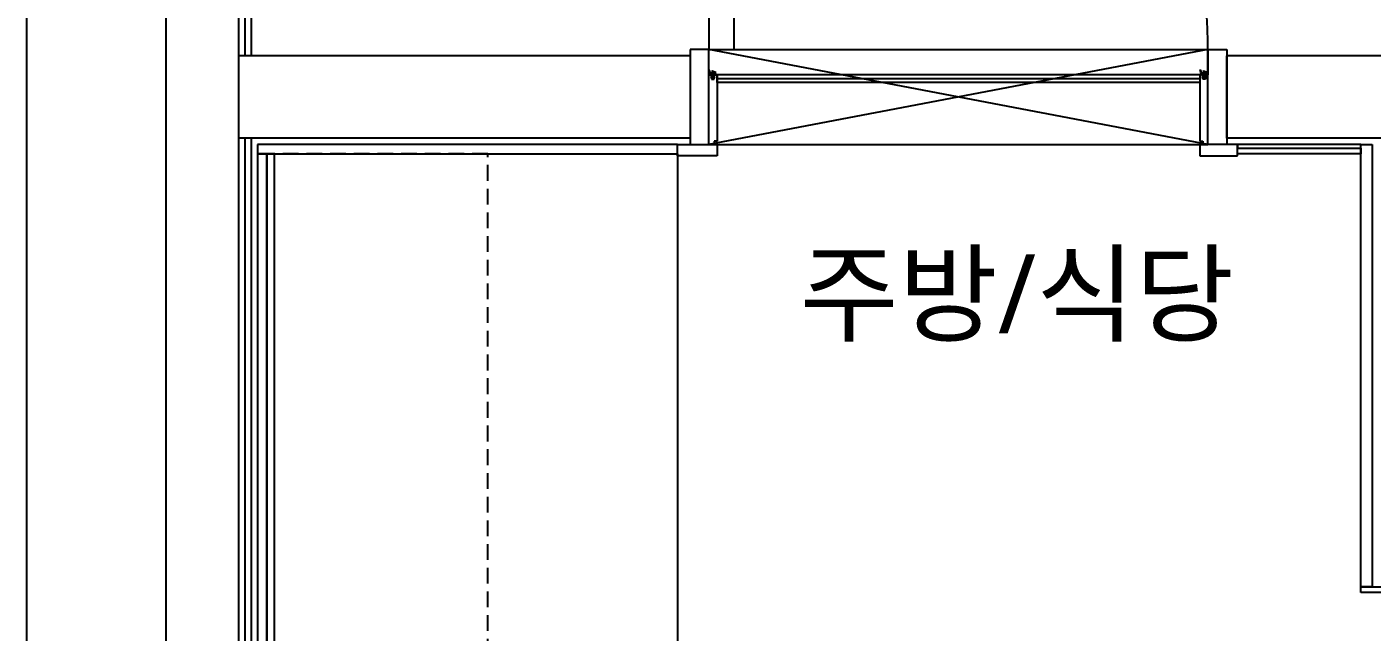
# Model space of a CAD drawing. Header units: millimetres. Extents: x -33000 to 294000, y 0 to 42408.
# Drawn here: x 49606 to 51736, y 14798 to 15756 of the extents above; entities that cross this region are included whole.
import ezdxf
from ezdxf.enums import TextEntityAlignment as Align

# ---------------------------------------------------------------- set-up
doc = ezdxf.new("R2010")
doc.units = ezdxf.units.MM
doc.header["$LTSCALE"] = 50
doc.linetypes.add('( Hidden )', pattern=[0.375, 0.25, -0.125])
doc.linetypes.add('DASHDOTX2', pattern=[2, 1, -0.5, 0, -0.5])
doc.layers.add('arch', color=8, linetype='Continuous')
doc.layers.add('실명', color=9, linetype='Continuous')
doc.styles.add('FORTELINE', font='malgun.ttf')

msp = doc.modelspace()

# ---------------------------------------------------------------- linework, layer by layer
at = {"layer": 'arch', "linetype": 'Continuous', "ltscale": 4}
for p, q in [((50686.2, 16509.6), (50686.2, 15719.6)), ((50726.2, 15719.6), (50726.2, 16509.6)), ((50656.2, 15719.6), (50656.2, 15569.6)), ((50686.2, 15719.6), (50656.2, 15719.6)), ((50686.2, 15719.6), (50726.2, 15719.6)), ((50686.2, 15569.6), (50686.2, 15719.6)), ((51476.2, 15569.6), (51476.2, 15719.6)), ((51476.2, 15719.6), (51506.2, 15719.6)), ((51506.2, 15719.6), (51506.2, 15569.6)), ((50685.7, 15687.2), (50686.3, 15687.6)), ((50686.2, 15569.6), (50686.2, 15679.6)), ((50686.2, 15679.6), (50690.2, 15679.6)), ((50687.8, 15683.1), (50688.1, 15683.4)), ((50687.9, 15682.6), (50688.1, 15682.9)), ((50688.1, 15683.4), (50688.5, 15683.4)), ((50688.1, 15682.9), (50688.5, 15682.9)), ((50688.5, 15682.9), (50689.7, 15681.8)), ((50689.7, 15677.6), (50689.7, 15678.1)), ((50689.7, 15678.1), (50691.5, 15676.9)), ((50691.5, 15676.4), (50689.7, 15677.6)), ((50690.2, 15679.6), (50690.2, 15672.6)), ((50690.8, 15685.3), (50691.2, 15685.9)), ((50693.1, 15684.2), (50690.8, 15685.3)), ((50691.2, 15685.9), (50697.1, 15684.1)), ((50691.5, 15676.9), (50691.5, 15680)), ((50693, 15680), (50693, 15676.9)), ((50693, 15676.9), (50694.7, 15678.1)), ((50694.7, 15677.6), (50693, 15676.4)), ((50693.1, 15682.5), (50693.1, 15684.2)), ((50693.4, 15681.6), (50693.6, 15681.7)), ((50693.6, 15681.7), (50693.6, 15684.3)), ((50693.6, 15684.3), (50695.6, 15683.5)), ((50694.2, 15672.6), (50694.2, 15679.6)), ((50694.2, 15679.6), (50699.2, 15679.6)), ((50695.6, 15683.5), (50694.3, 15682.4)), ((50694.3, 15682.4), (50696.5, 15681)), ((50694.7, 15678.1), (50694.7, 15677.6)), ((50697.1, 15684.1), (50695.1, 15682.4)), ((50695.1, 15682.4), (50697.2, 15680.9)), ((50696.5, 15681), (50696.5, 15680.6)), ((50697.2, 15680.9), (50697.2, 15679.6)), ((50699.2, 15679.6), (50699.2, 15574.6)), ((51468.2, 15679.6), (51463.2, 15679.6)), ((51463.2, 15679.6), (51463.2, 15574.6)), ((51463.7, 15687.2), (51464.3, 15687.6)), ((51465.8, 15683.1), (51466.1, 15683.4)), ((51465.9, 15682.6), (51466.1, 15682.9)), ((51466.1, 15683.4), (51466.5, 15683.4)), ((51466.1, 15682.9), (51466.5, 15682.9)), ((51466.5, 15682.9), (51467.7, 15681.8)), ((51467.7, 15677.6), (51467.7, 15678.1)), ((51467.7, 15678.1), (51469.5, 15676.9)), ((51469.5, 15676.4), (51467.7, 15677.6)), ((51468.2, 15672.6), (51468.2, 15679.6)), ((51468.8, 15685.3), (51469.2, 15685.9)), ((51471.1, 15684.2), (51468.8, 15685.3)), ((51469.2, 15685.9), (51475.1, 15684.1)), ((51469.5, 15676.9), (51469.5, 15680)), ((51471, 15680), (51471, 15676.9)), ((51471, 15676.9), (51472.7, 15678.1)), ((51472.7, 15677.6), (51471, 15676.4)), ((51471.1, 15682.5), (51471.1, 15684.2)), ((51471.4, 15681.6), (51471.6, 15681.7)), ((51471.6, 15681.7), (51471.6, 15684.3)), ((51471.6, 15684.3), (51473.6, 15683.5)), ((51476.2, 15679.6), (51472.2, 15679.6)), ((51472.2, 15679.6), (51472.2, 15672.6)), ((51473.6, 15683.5), (51472.3, 15682.4)), ((51472.3, 15682.4), (51474.5, 15681)), ((51472.7, 15678.1), (51472.7, 15677.6)), ((51475.1, 15684.1), (51473.1, 15682.4)), ((51473.1, 15682.4), (51475.2, 15680.9)), ((51474.5, 15681), (51474.5, 15680.6)), ((51475.2, 15680.9), (51475.2, 15679.6)), ((51476.2, 15569.6), (51476.2, 15679.6)), ((50689.7, 15675.6), (50689.7, 15676.1)), ((50689.7, 15676.1), (50691.5, 15674.9)), ((50692.2, 15673.6), (50689.7, 15675.6)), ((50690.2, 15672.6), (50694.2, 15672.6)), ((50691.5, 15674.9), (50691.5, 15676.4)), ((50694.7, 15675.6), (50692.2, 15673.6)), ((50693, 15676.4), (50693, 15674.9)), ((50693, 15674.9), (50694.7, 15676.1)), ((50694.7, 15676.1), (50694.7, 15675.6)), ((51467.7, 15675.6), (51467.7, 15676.1)), ((51467.7, 15676.1), (51469.5, 15674.9)), ((51470.2, 15673.6), (51467.7, 15675.6)), ((51472.2, 15672.6), (51468.2, 15672.6)), ((51469.5, 15674.9), (51469.5, 15676.4)), ((51472.7, 15675.6), (51470.2, 15673.6)), ((51471, 15676.4), (51471, 15674.9)), ((51471, 15674.9), (51472.7, 15676.1)), ((51472.7, 15676.1), (51472.7, 15675.6)), ((50699.2, 15574.6), (50694.2, 15574.6)), ((50694.2, 15574.6), (50694.2, 15569.6)), ((51463.2, 15574.6), (51468.2, 15574.6)), ((51468.2, 15574.6), (51468.2, 15569.6)), ((50636.2, 15569.6), (50699.2, 15569.6)), ((50636.2, 15551.6), (50636.2, 15569.6)), ((50699.2, 15551.6), (50636.2, 15551.6)), ((50656.2, 15569.6), (50686.2, 15569.6)), ((50694.2, 15569.6), (50686.2, 15569.6)), ((50699.2, 15569.6), (50699.2, 15551.6)), ((51523.2, 15569.6), (51463.2, 15569.6)), ((51463.2, 15569.6), (51463.2, 15551.6)), ((51463.2, 15551.6), (51523.2, 15551.6)), ((51468.2, 15569.6), (51476.2, 15569.6)), ((51506.2, 15569.6), (51476.2, 15569.6)), ((51523.2, 15551.6), (51523.2, 15569.6))]:
    msp.add_line(p, q, dxfattribs=at)
at = {"layer": 'arch'}
for p, q in [((49606.2, 14634.6), (49606.2, 15919.6)), ((49826.2, 15919.6), (49826.2, 14634.6)), ((49941.2, 15919.6), (49941.2, 14619.6)), ((49951.2, 15919.6), (49951.2, 15709.6)), ((49961.2, 15919.6), (49961.2, 15709.6)), ((50686.2, 15679.6), (50686.2, 15719.6)), ((51476.2, 15569.6), (50686.2, 15719.6)), ((50686.2, 15719.6), (51476.2, 15719.6)), ((51476.2, 15719.6), (50686.2, 15569.6)), ((51476.2, 15719.6), (51476.2, 15679.6)), ((50656.2, 15709.6), (49941.2, 15709.6)), ((50656.2, 15709.6), (50656.2, 15579.6)), ((52586.2, 15709.6), (51506.2, 15709.6)), ((51506.2, 15579.6), (51506.2, 15709.6)), ((50699.2, 15679.6), (50686.2, 15679.6)), ((50699.2, 15667.6), (50699.2, 15679.6)), ((51463.2, 15679.6), (50699.2, 15679.6)), ((51476.2, 15679.6), (51463.2, 15679.6)), ((51463.2, 15679.6), (51463.2, 15667.6)), ((51463.2, 15673.6), (50699.2, 15673.6)), ((51463.2, 15667.6), (50699.2, 15667.6)), ((50656.2, 15579.6), (49941.2, 15579.6)), ((49951.2, 15579.6), (49951.2, 14634.6)), ((49961.2, 15579.6), (49961.2, 14634.6)), ((52696.2, 15579.6), (51506.2, 15579.6)), ((50636.2, 15569.6), (49971.2, 15569.6)), ((49971.2, 15569.6), (49971.2, 15554.6)), ((49971.2, 15554.6), (50636.2, 15554.6)), ((49986.2, 15554.6), (49971.2, 15554.6)), ((49971.2, 15554.6), (49971.2, 12484.6)), ((49986.2, 12484.6), (49986.2, 15554.6)), ((49998.2, 15554.5), (49986.2, 15554.5)), ((49986.2, 15554.5), (49986.2, 12496.7)), ((49986.2, 15554.5), (50636.2, 15554.5)), ((49986.2, 12484.6), (49986.2, 15554.5)), ((49998.2, 12496.7), (49998.2, 15554.5)), ((50636.2, 15554.6), (50636.2, 15569.6)), ((50636.2, 15554.5), (50636.2, 13134.6)), ((50686.2, 15569.6), (51476.2, 15569.6)), ((51523.2, 15569.6), (51523.2, 15563.6)), ((51718.2, 15569.6), (51523.2, 15569.6)), ((51523.2, 15554.6), (51523.2, 15563.6)), ((51523.2, 15563.6), (51718.2, 15563.6)), ((51718.2, 15554.6), (51523.2, 15554.6)), ((51718.2, 15563.6), (51718.2, 15569.6)), ((51718.2, 14869.6), (51718.2, 15569.6)), ((51718.2, 15569.6), (51736.2, 15569.6)), ((51718.2, 15563.6), (51718.2, 15554.6)), ((51736.2, 15569.6), (51736.2, 14869.6)), ((51718.2, 14860.6), (51718.2, 14869.6)), ((51718.2, 14869.6), (51845.2, 14869.6)), ((51736.2, 14869.6), (51718.2, 14869.6)), ((51845.2, 14860.6), (51718.2, 14860.6))]:
    msp.add_line(p, q, dxfattribs=at)
at = {"layer": 'arch', "linetype": '( Hidden )', "ltscale": 2}
for p, q in [((50336.2, 15554.5), (49986.2, 15554.5)), ((49986.2, 15554.5), (49986.2, 14649.5)), ((50336.2, 14649.5), (50336.2, 15554.5))]:
    msp.add_line(p, q, dxfattribs=at)
at = {"layer": 'arch', "linetype": 'DASHDOTX2', "ltscale": 5}
msp.add_arc((50686.2, 15719.6), 790, 0, 90, dxfattribs=at)
at = {"layer": 'arch', "linetype": 'Continuous', "ltscale": 4}
for centre, radius, start, end in [((50678.5, 15681.8), 8.95, 345.4954, 36.4503), ((50678.9, 15682.5), 8.96, 3.9829, 34.5774), ((50690.6, 15666), 14, 86.3355, 103.8931), ((50679.8, 15681.9), 8.2, 351.2927, 5.5278), ((50692.2, 15654.4), 26.6, 80.6788, 99.3041), ((50685.5, 15678.5), 5.74, 43.8925, 58.1987), ((50691.4, 15680.7), 2.55, 46.6869, 134.5519), ((50691.5, 15680.1), 2.48, 38.3823, 136.8815), ((50693.8, 15666), 14, 76.1069, 93.6645), ((51456.5, 15681.8), 8.95, 345.4954, 36.4503), ((51456.9, 15682.5), 8.96, 3.9829, 34.5774), ((51468.6, 15666), 14, 86.3355, 103.8931), ((51457.8, 15681.9), 8.2, 351.2927, 5.5278), ((51470.2, 15654.4), 26.6, 80.6788, 99.3041), ((51463.5, 15678.5), 5.74, 43.8925, 58.1987), ((51469.4, 15680.7), 2.55, 46.6869, 134.5519), ((51469.5, 15680.1), 2.48, 38.3823, 136.8815), ((51471.8, 15666), 14, 76.1069, 93.6645)]:
    msp.add_arc(centre, radius, start, end, dxfattribs=at)

# ---------------------------------------------------------------- texts
at = {"layer": '실명', "linetype": 'ByBlock', "style": 'FORTELINE'}
msp.add_text('주방/식당', height=125, dxfattribs=at).set_placement((51173.9, 15333.1, 0), align=Align.MIDDLE_CENTER)

doc.saveas('drawing.dxf')
